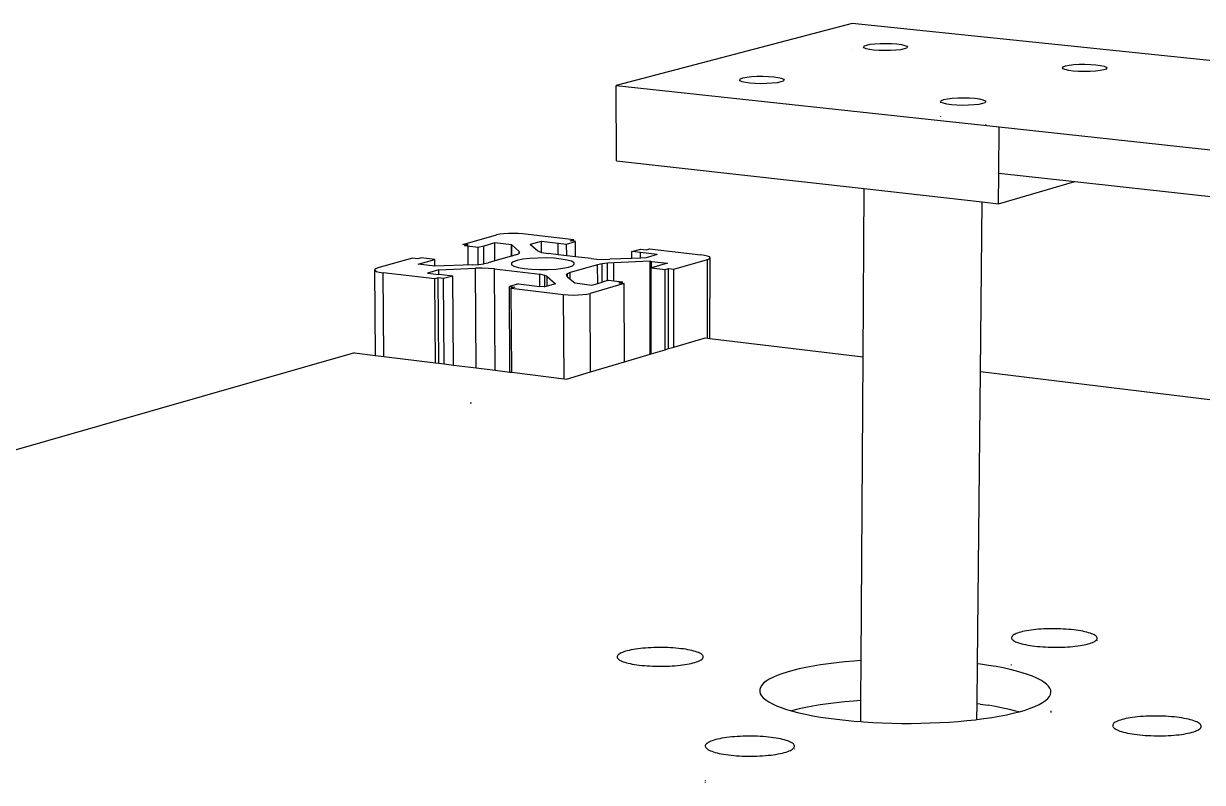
# Model space of a CAD drawing. Header units: millimetres. Extents: x -7 to 1163, y -7 to 637.
# Drawn here: x 804.3 to 919.7, y 519.5 to 593.7 of the extents above; entities that cross this region are included whole.
import ezdxf

# ---------------------------------------------------------------- set-up
doc = ezdxf.new("R2010")
doc.units = ezdxf.units.MM

msp = doc.modelspace()

# ---------------------------------------------------------------- linework, layer by layer
for p, q in [((885.41613, 593.71855), (862.34334, 587.67361)), ((1162.8258, 564.99481), (885.41613, 593.71855)), ((885.40179, 591.21055), (885.40192, 591.2337)), ((886.53613, 591.44405), (886.62578, 591.53549)), ((886.59292, 591.35144), (886.53613, 591.44405)), ((886.79248, 591.26396), (886.59292, 591.35144)), ((886.62578, 591.53549), (886.85557, 591.61954)), ((887.12136, 591.18762), (886.79248, 591.26396)), ((886.85557, 591.61954), (887.20969, 591.6905)), ((887.55723, 591.12764), (887.12136, 591.18762)), ((887.20969, 591.6905), (887.66399, 591.74356)), ((888.07035, 591.08814), (887.55723, 591.12764)), ((887.66399, 591.74356), (888.18756, 591.77514)), ((888.6256, 591.07184), (888.07035, 591.08814)), ((888.18756, 591.77514), (888.74488, 591.7831)), ((889.18495, 591.07987), (888.6256, 591.07184)), ((888.74488, 591.7831), (889.29818, 591.76693)), ((889.71009, 591.11167), (889.18495, 591.07987)), ((889.29818, 591.76693), (889.80994, 591.72769)), ((890.16506, 591.16505), (889.71009, 591.11167)), ((889.80994, 591.72769), (890.24542, 591.66804)), ((890.51879, 591.23634), (890.16506, 591.16505)), ((890.24542, 591.66804), (890.57498, 591.59202)), ((890.74723, 591.32065), (890.51879, 591.23634)), ((890.57498, 591.59202), (890.77611, 591.50477)), ((890.83492, 591.41221), (890.74723, 591.32065)), ((890.77611, 591.50477), (890.83492, 591.41221)), ((906.32325, 589.58354), (906.67435, 589.65594)), ((906.67435, 589.65594), (907.1284, 589.71005)), ((907.1284, 589.71005), (907.65453, 589.7422)), ((907.65453, 589.7422), (908.21704, 589.75023)), ((908.21704, 589.75023), (908.77779, 589.7336)), ((908.77779, 589.7336), (909.29877, 589.69343)), ((909.29877, 589.69343), (909.74463, 589.63243)), ((909.74463, 589.63243), (910.08502, 589.55472)), ((874.74283, 588.40448), (875.10796, 588.47777)), ((875.10796, 588.47777), (875.57367, 588.53253)), ((875.57367, 588.53253), (876.10828, 588.56508)), ((876.10828, 588.56508), (876.67553, 588.57321)), ((876.67553, 588.57321), (877.23696, 588.55637)), ((877.23696, 588.55637), (877.75453, 588.51571)), ((877.75453, 588.51571), (878.19309, 588.45396)), ((906.01722, 589.40436), (906.09906, 589.49774)), ((906.08349, 589.30975), (906.01722, 589.40436)), ((906.29356, 589.22037), (906.08349, 589.30975)), ((906.09906, 589.49774), (906.32325, 589.58354)), ((906.63328, 589.14233), (906.29356, 589.22037)), ((907.07956, 589.08098), (906.63328, 589.14233)), ((907.60196, 589.04053), (907.07956, 589.08098)), ((908.16472, 589.02378), (907.60196, 589.04053)), ((908.72929, 589.03187), (908.16472, 589.02378)), ((909.25699, 589.06425), (908.72929, 589.03187)), ((909.71171, 589.11868), (909.25699, 589.06425)), ((910.06239, 589.19144), (909.71171, 589.11868)), ((910.28516, 589.27751), (910.06239, 589.19144)), ((910.08502, 589.55472), (910.29667, 589.46556)), ((910.36501, 589.37101), (910.28516, 589.27751)), ((910.29667, 589.46556), (910.36501, 589.37101)), ((862.36054, 580.30303), (862.34334, 587.67361)), ((862.34334, 587.67361), (899.83535, 583.61643)), ((874.4055, 588.2231), (874.50318, 588.31763)), ((874.45663, 588.12734), (874.4055, 588.2231)), ((874.65331, 588.03686), (874.45663, 588.12734)), ((874.50318, 588.31763), (874.74283, 588.40448)), ((874.98229, 587.95786), (874.65331, 588.03686)), ((875.42122, 587.89576), (874.98229, 587.95786)), ((875.94016, 587.85482), (875.42122, 587.89576)), ((876.50361, 587.83786), (875.94016, 587.85482)), ((877.07296, 587.84605), (876.50361, 587.83786)), ((877.60921, 587.87883), (877.07296, 587.84605)), ((878.07564, 587.93393), (877.60921, 587.87883)), ((878.4404, 588.00757), (878.07564, 587.93393)), ((878.19309, 588.45396), (878.52279, 588.3753)), ((878.67867, 588.0947), (878.4404, 588.00757)), ((878.52279, 588.3753), (878.7211, 588.28506)), ((878.77434, 588.18935), (878.67867, 588.0947)), ((878.7211, 588.28506), (878.77434, 588.18935)), ((894.08618, 586.11302), (894.17462, 586.20962)), ((894.17462, 586.20962), (894.40739, 586.29841)), ((894.40739, 586.29841), (894.76848, 586.37337)), ((894.76848, 586.37337), (895.23324, 586.42942)), ((895.23324, 586.42942), (895.77007, 586.46277)), ((895.77007, 586.46277), (896.34255, 586.47119)), ((896.34255, 586.47119), (896.91187, 586.4541)), ((896.91187, 586.4541), (897.43945, 586.41265)), ((897.43945, 586.41265), (897.88948, 586.34965)), ((897.88948, 586.34965), (898.23133, 586.26934)), ((898.23133, 586.26934), (898.44164, 586.17717)), ((898.44164, 586.17717), (898.5059, 586.07939)), ((894.1483, 586.01518), (894.08618, 586.11302)), ((894.35696, 585.92277), (894.1483, 586.01518)), ((894.69811, 585.84211), (894.35696, 585.92277)), ((895.14856, 585.77874), (894.69811, 585.84211)), ((895.67758, 585.73701), (895.14856, 585.77874)), ((896.24898, 585.71979), (895.67758, 585.73701)), ((896.8236, 585.72827), (896.24898, 585.71979)), ((897.36207, 585.76187), (896.8236, 585.72827)), ((897.82753, 585.81826), (897.36207, 585.76187)), ((898.1882, 585.89359), (897.82753, 585.81826)), ((898.41953, 585.98266), (898.1882, 585.89359)), ((898.5059, 586.07939), (898.41953, 585.98266)), ((894.07344, 584.65894), (894.07313, 584.623)), ((898.48318, 583.87574), (898.48295, 583.85267)), ((899.7867, 579.10414), (899.83535, 583.61643)), ((899.83535, 583.61643), (1146.37441, 556.93734)), ((862.36054, 580.30303), (886.6012, 577.5809)), ((899.75435, 576.10385), (899.7867, 579.10414)), ((899.75435, 576.10385), (907.21116, 578.2825)), ((899.7867, 579.10414), (907.21116, 578.2825)), ((907.21116, 578.2825), (1094.67636, 557.53649)), ((886.49948, 561.07994), (886.6012, 577.5809)), ((886.6012, 577.5809), (898.16584, 576.28224)), ((897.99615, 559.68514), (898.16584, 576.28224)), ((898.16584, 576.28224), (899.75435, 576.10385)), ((847.32087, 572.1255), (850.63453, 573.04424)), ((850.94787, 573.1106), (850.63453, 573.04424)), ((851.34376, 573.16023), (850.94787, 573.1106)), ((851.79525, 573.18977), (851.34376, 573.16023)), ((852.27171, 573.19722), (851.79525, 573.18977)), ((852.7408, 573.18209), (852.27171, 573.19722)), ((853.17071, 573.14539), (852.7408, 573.18209)), ((858.17891, 572.56015), (853.17071, 573.14539)), ((853.95162, 572.14926), (855.02724, 572.45007)), ((855.03266, 571.3465), (855.02724, 572.45007)), ((855.02724, 572.45007), (856.66661, 572.25807)), ((857.48741, 572.16193), (858.35743, 572.40638)), ((857.84469, 572.46634), (858.17891, 572.56015)), ((858.17941, 572.4272), (857.84469, 572.46634)), ((858.17941, 572.4272), (858.17891, 572.56015)), ((858.35743, 572.40638), (858.17941, 572.4272)), ((858.36305, 570.90561), (858.35743, 572.40638)), ((847.83145, 572.06535), (847.32087, 572.1255)), ((847.49182, 571.97109), (847.83145, 572.06535)), ((848.82102, 571.8144), (847.49182, 571.97109)), ((847.84601, 570.1087), (847.83245, 571.93094)), ((849.36373, 571.96539), (848.82102, 571.8144)), ((848.83271, 570.16636), (848.82102, 571.8144)), ((850.44683, 572.26673), (849.36373, 571.96539)), ((849.37566, 570.23742), (849.36373, 571.96539)), ((850.45825, 570.51642), (850.44683, 572.26673)), ((852.08345, 572.07439), (850.44683, 572.26673)), ((852.12373, 572.06966), (852.08345, 572.07439)), ((852.08999, 570.97418), (852.08345, 572.07439)), ((852.85002, 571.42669), (852.12373, 572.06966)), ((852.13016, 570.98545), (852.12373, 572.06966)), ((852.49534, 571.08789), (852.77538, 571.19432)), ((852.77538, 571.19432), (852.85093, 571.26654)), ((852.89627, 571.30989), (852.85002, 571.42669)), ((852.85093, 571.26654), (852.85002, 571.42669)), ((852.85093, 571.26654), (852.89627, 571.30989)), ((853.92514, 572.14185), (853.95162, 572.14926)), ((853.92514, 572.14185), (853.95179, 572.1187)), ((853.95179, 572.1187), (853.95162, 572.14926)), ((853.95179, 572.1187), (854.66625, 571.49795)), ((854.66625, 571.49795), (854.87698, 571.38799)), ((854.87698, 571.38799), (855.03266, 571.3465)), ((855.03266, 571.3465), (855.23716, 571.29201)), ((855.23716, 571.29201), (855.72236, 571.21659)), ((856.67161, 571.1048), (855.72236, 571.21659)), ((856.66661, 572.25807), (857.48741, 572.16193)), ((856.67161, 571.1048), (856.66661, 572.25807)), ((857.49209, 571.00818), (857.48741, 572.16193)), ((863.87414, 571.41391), (864.73981, 571.66009)), ((863.87534, 570.75459), (863.87414, 571.41391)), ((864.70154, 571.317), (863.87414, 571.41391)), ((866.35861, 571.12293), (864.70154, 571.317)), ((864.70234, 570.78801), (864.70154, 571.317)), ((864.73981, 571.66009), (865.25649, 571.59968)), ((865.25649, 571.59968), (865.58877, 571.69427)), ((865.58877, 571.69427), (870.60686, 571.10759)), ((842.39888, 570.76082), (839.01261, 569.82194)), ((842.91135, 570.69989), (842.39888, 570.76082)), ((843.25508, 570.79529), (842.91135, 570.69989)), ((842.93744, 570.17749), (844.58852, 570.63685)), ((844.59415, 569.98173), (842.93744, 570.17749)), ((844.58852, 570.63685), (843.25508, 570.79529)), ((844.59415, 569.98173), (844.58852, 570.63685)), ((848.27387, 570.12541), (844.59415, 569.98173)), ((848.27387, 570.12541), (848.83271, 570.16636)), ((848.83271, 570.16636), (848.87809, 570.16969)), ((848.87809, 570.16969), (849.37566, 570.23742)), ((849.37566, 570.23742), (849.40185, 570.24098)), ((849.40185, 570.24098), (849.80937, 570.33439)), ((850.45825, 570.51642), (849.80937, 570.33439)), ((852.08999, 570.97418), (850.45825, 570.51642)), ((852.26556, 570.42333), (852.07798, 570.27861)), ((852.07798, 570.27861), (852.09986, 570.13025)), ((852.13016, 570.98545), (852.08999, 570.97418)), ((852.09986, 570.13025), (852.33015, 569.98835)), ((852.49534, 571.08789), (852.13016, 570.98545)), ((852.64946, 570.55456), (852.26556, 570.42333)), ((853.20325, 570.66344), (852.64946, 570.55456)), ((853.88918, 570.74262), (853.20325, 570.66344)), ((854.66069, 570.78677), (853.88918, 570.74262)), ((855.46556, 570.79293), (854.66069, 570.78677)), ((856.24935, 570.76069), (855.46556, 570.79293)), ((856.95904, 570.69221), (856.24935, 570.76069)), ((857.49209, 571.00818), (856.67161, 571.1048)), ((857.54649, 570.59209), (856.95904, 570.69221)), ((858.36305, 570.90561), (857.49209, 571.00818)), ((857.97172, 570.46708), (857.54649, 570.59209)), ((857.66648, 569.9004), (858.04797, 570.03228)), ((860.51863, 570.12558), (857.83454, 569.36107)), ((858.20555, 570.32563), (857.97172, 570.46708)), ((858.04797, 570.03228), (858.23171, 570.17733)), ((858.23171, 570.17733), (858.20555, 570.32563)), ((859.87053, 570.72809), (858.36305, 570.90561)), ((859.87053, 570.72809), (860.45087, 570.67811)), ((860.45087, 570.67811), (861.08325, 570.65749)), ((860.96362, 570.22652), (860.51863, 570.12558)), ((860.52405, 568.31335), (860.51863, 570.12558)), ((861.49514, 570.29447), (860.96362, 570.22652)), ((860.96867, 568.44107), (860.96362, 570.22652)), ((861.08325, 570.65749), (861.72432, 570.66765)), ((862.10301, 570.33491), (861.49514, 570.29447)), ((861.49964, 568.59359), (861.49514, 570.29447)), ((863.87534, 570.75459), (861.72432, 570.66765)), ((865.6595, 570.47889), (862.10301, 570.33491)), ((862.10734, 568.55526), (862.10301, 570.33491)), ((864.70234, 570.78801), (863.87534, 570.75459)), ((865.26624, 570.8108), (864.70234, 570.78801)), ((866.35861, 571.12293), (865.26624, 570.8108)), ((865.67024, 561.39243), (865.6595, 570.47889)), ((865.6595, 570.47889), (865.70039, 570.47409)), ((865.71097, 561.40459), (865.70039, 570.47409)), ((865.70039, 570.47409), (865.80503, 570.46179)), ((865.80574, 569.83055), (865.80503, 570.46179)), ((865.80503, 570.46179), (867.36498, 570.27846)), ((867.36498, 570.27846), (865.80574, 569.83055)), ((867.97353, 569.69246), (871.27074, 570.64345)), ((870.98802, 571.05331), (870.60686, 571.10759)), ((871.27986, 570.9828), (870.98802, 571.05331)), ((871.26463, 562.92826), (871.27074, 570.64345)), ((871.27074, 570.64345), (871.45787, 570.72516)), ((871.46244, 570.90082), (871.27986, 570.9828)), ((871.45787, 570.72516), (871.5232, 570.81295)), ((871.5232, 570.81295), (871.46244, 570.90082)), ((871.51624, 562.89773), (871.5232, 570.81295)), ((838.79555, 569.74092), (838.69819, 569.65277)), ((838.78755, 561.27136), (838.69819, 569.65277)), ((838.69819, 569.65277), (838.72732, 569.5635)), ((838.72732, 569.5635), (838.88111, 569.47921)), ((839.01261, 569.82194), (838.79555, 569.74092)), ((838.88111, 569.47921), (839.14918, 569.40564)), ((839.14918, 569.40564), (839.51335, 569.34785)), ((839.59819, 561.17047), (839.51335, 569.34785)), ((844.57364, 568.74122), (839.51335, 569.34785)), ((844.95917, 569.63437), (843.85457, 569.32545)), ((843.85457, 569.32545), (844.9629, 569.19289)), ((844.95917, 569.63437), (844.98628, 569.64195)), ((844.9629, 569.19289), (844.95917, 569.63437)), ((844.9629, 569.19289), (844.99011, 569.18964)), ((844.98628, 569.64195), (848.55664, 569.7865)), ((844.99011, 569.18964), (844.98628, 569.64195)), ((846.33579, 569.02869), (844.99011, 569.18964)), ((846.33579, 569.02869), (845.43763, 568.77634)), ((846.40524, 560.32324), (846.33579, 569.02869)), ((849.20094, 569.79674), (848.55664, 569.7865)), ((848.62672, 560.04675), (848.55664, 569.7865)), ((849.83485, 569.77594), (849.20094, 569.79674)), ((850.41542, 569.72552), (849.83485, 569.77594)), ((850.41542, 569.72552), (854.858, 569.19711)), ((850.48024, 559.81605), (850.41542, 569.72552)), ((852.33015, 569.98835), (852.75351, 569.86263)), ((852.75351, 569.86263), (853.34128, 569.76173)), ((853.34128, 569.76173), (854.05336, 569.6926)), ((854.05336, 569.6926), (854.841, 569.66002)), ((854.841, 569.66002), (855.65013, 569.66625)), ((854.86391, 568.0087), (854.858, 569.19711)), ((855.34183, 569.09662), (854.858, 569.19711)), ((855.34722, 567.97665), (855.34183, 569.09662)), ((855.58675, 568.99926), (855.34183, 569.09662)), ((855.59125, 568.04638), (855.58675, 568.99926)), ((855.58675, 568.99926), (856.37871, 568.27138)), ((855.65013, 569.66625), (856.42518, 569.71085)), ((856.42518, 569.71085), (857.11299, 569.79074)), ((857.11299, 569.79074), (857.66648, 569.9004)), ((857.55464, 569.25279), (857.43515, 569.13497)), ((857.43515, 569.13497), (857.50476, 569.00497)), ((857.50476, 569.00497), (857.55582, 568.96171)), ((857.83454, 569.36107), (857.55464, 569.25279)), ((857.55582, 568.96171), (857.55464, 569.25279)), ((857.55582, 568.96171), (857.83705, 568.72343)), ((857.83705, 568.72343), (857.83454, 569.36107)), ((865.80574, 569.83055), (865.76045, 569.81754)), ((865.77007, 561.42224), (865.76045, 569.81754)), ((865.80574, 569.83055), (867.11692, 569.65764)), ((867.11692, 569.65764), (867.45141, 569.75397)), ((867.12216, 561.82594), (867.11692, 569.65764)), ((867.45573, 561.92553), (867.45141, 569.75397)), ((867.45141, 569.75397), (867.97353, 569.69246)), ((867.97633, 562.08097), (867.97353, 569.69246)), ((844.91979, 568.83838), (844.57364, 568.74122)), ((844.64414, 560.54243), (844.57364, 568.74122)), ((845.43763, 568.77634), (844.91979, 568.83838)), ((844.99047, 560.49932), (844.91979, 568.83838)), ((845.50681, 560.43506), (845.43763, 568.77634)), ((852.77761, 568.25823), (851.88383, 568.00406)), ((851.93429, 559.63507), (851.88383, 568.00406)), ((851.88383, 568.00406), (852.40572, 567.94153)), ((852.40572, 567.94153), (852.06153, 567.84356)), ((852.11063, 559.61313), (852.06153, 567.84356)), ((852.06153, 567.84356), (857.19343, 567.22834)), ((852.77761, 568.25823), (854.86391, 568.0087)), ((855.28369, 567.9585), (854.86391, 568.0087)), ((855.34722, 567.97665), (855.28369, 567.9585)), ((855.59125, 568.04638), (855.34722, 567.97665)), ((856.37871, 568.27138), (855.59125, 568.04638)), ((857.83705, 568.72343), (858.279, 568.34897)), ((858.279, 568.34897), (859.95335, 568.14941)), ((863.12958, 568.29602), (859.79657, 567.33516)), ((859.95335, 568.14941), (860.52405, 568.31335)), ((860.52405, 568.31335), (860.96867, 568.44107)), ((861.49964, 568.59359), (860.96867, 568.44107)), ((861.49964, 568.59359), (861.58306, 568.61756)), ((861.58306, 568.61756), (862.10734, 568.55526)), ((862.10734, 568.55526), (862.94402, 568.45585)), ((862.94402, 568.45585), (862.60544, 568.35834)), ((862.60544, 568.35834), (862.94431, 568.31805)), ((862.94431, 568.31805), (862.94402, 568.45585)), ((862.94431, 568.31805), (863.12958, 568.29602)), ((863.14544, 560.6386), (863.12958, 568.29602)), ((857.22777, 558.97623), (857.19343, 567.22834)), ((857.19343, 567.22834), (857.63633, 567.18952)), ((857.63633, 567.18952), (858.11926, 567.17351)), ((858.11926, 567.17351), (858.60914, 567.1814)), ((858.60914, 567.1814), (859.07244, 567.21264)), ((859.07244, 567.21264), (859.47747, 567.2651)), ((859.47747, 567.2651), (859.79657, 567.33516)), ((859.82152, 559.64617), (859.79657, 567.33516)), ((867.45573, 561.92553), (867.97633, 562.08097)), ((867.97633, 562.08097), (870.94431, 562.96712)), ((871.26463, 562.92826), (870.94431, 562.96712)), ((871.51624, 562.89773), (871.26463, 562.92826)), ((886.49948, 561.07994), (871.51624, 562.89773)), ((836.70513, 561.53055), (715.21468, 526.64085)), ((836.70513, 561.53055), (838.78755, 561.27136)), ((838.78755, 561.27136), (839.59819, 561.17047)), ((839.59819, 561.17047), (844.64414, 560.54243)), ((863.14544, 560.6386), (865.67024, 561.39243)), ((865.67024, 561.39243), (865.71097, 561.40459)), ((865.71097, 561.40459), (865.77007, 561.42224)), ((865.77007, 561.42224), (867.12216, 561.82594)), ((867.12216, 561.82594), (867.45573, 561.92553)), ((886.31663, 531.41802), (886.49948, 561.07994)), ((844.64414, 560.54243), (844.99047, 560.49932)), ((844.99047, 560.49932), (845.50681, 560.43506)), ((845.50681, 560.43506), (846.40524, 560.32324)), ((846.40524, 560.32324), (848.62672, 560.04675)), ((848.62672, 560.04675), (850.48024, 559.81605)), ((850.48024, 559.81605), (851.93429, 559.63507)), ((851.93429, 559.63507), (852.11063, 559.61313)), ((857.47476, 558.94549), (859.82152, 559.64617)), ((859.82152, 559.64617), (863.14544, 560.6386)), ((897.70395, 531.10505), (897.99615, 559.68514)), ((897.99615, 559.68514), (1045.27175, 541.81738)), ((852.11063, 559.61313), (857.22777, 558.97623)), ((857.22777, 558.97623), (857.47476, 558.94549)), ((848.05157, 556.62597), (848.1571, 556.61263)), ((902.11676, 534.25297), (901.93981, 534.20923)), ((902.30692, 534.29403), (902.11676, 534.25297)), ((902.50946, 534.33223), (902.30692, 534.29403)), ((902.72353, 534.36743), (902.50946, 534.33223)), ((902.9482, 534.39947), (902.72353, 534.36743)), ((903.18253, 534.42821), (902.9482, 534.39947)), ((903.42552, 534.45353), (903.18253, 534.42821)), ((903.67612, 534.47534), (903.42552, 534.45353)), ((903.93329, 534.49353), (903.67612, 534.47534)), ((904.19592, 534.50803), (903.93329, 534.49353)), ((904.4629, 534.51878), (904.19592, 534.50803)), ((904.73311, 534.52574), (904.4629, 534.51878)), ((905.00539, 534.52888), (904.73311, 534.52574)), ((905.2786, 534.52817), (905.00539, 534.52888)), ((905.55157, 534.52363), (905.2786, 534.52817)), ((905.82315, 534.51528), (905.55157, 534.52363)), ((906.09219, 534.50314), (905.82315, 534.51528)), ((906.35755, 534.48728), (906.09219, 534.50314)), ((906.6181, 534.46775), (906.35755, 534.48728)), ((906.87274, 534.44464), (906.6181, 534.46775)), ((907.12038, 534.41805), (906.87274, 534.44464)), ((907.35998, 534.38808), (907.12038, 534.41805)), ((907.59052, 534.35487), (907.35998, 534.38808)), ((907.811, 534.31855), (907.59052, 534.35487)), ((908.0205, 534.27928), (907.811, 534.31855)), ((908.21811, 534.23722), (908.0205, 534.27928)), ((901.04619, 533.72873), (901.03255, 533.66987)), ((901.03255, 533.66987), (901.03684, 533.6108)), ((901.03684, 533.6108), (901.05906, 533.55178)), ((901.0777, 533.78715), (901.04619, 533.72873)), ((901.05906, 533.55178), (901.09913, 533.49307)), ((901.12693, 533.84487), (901.0777, 533.78715)), ((901.09913, 533.49307), (901.15689, 533.43491)), ((901.19366, 533.90163), (901.12693, 533.84487)), ((901.15689, 533.43491), (901.2321, 533.37756)), ((901.27758, 533.95721), (901.19366, 533.90163)), ((901.2321, 533.37756), (901.32446, 533.32127)), ((901.37833, 534.01136), (901.27758, 533.95721)), ((901.32446, 533.32127), (901.43357, 533.26627)), ((901.49548, 534.06386), (901.37833, 534.01136)), ((901.43357, 533.26627), (901.55898, 533.21281)), ((901.6285, 534.11448), (901.49548, 534.06386)), ((901.55898, 533.21281), (901.70016, 533.16111)), ((901.77682, 534.16301), (901.6285, 534.11448)), ((901.70016, 533.16111), (901.85651, 533.1114)), ((901.93981, 534.20923), (901.77682, 534.16301)), ((901.85651, 533.1114), (902.02737, 533.06389)), ((908.40299, 534.19255), (908.21811, 534.23722)), ((908.57435, 534.14545), (908.40299, 534.19255)), ((908.52031, 533.04706), (908.68277, 533.0937)), ((908.73145, 534.09614), (908.57435, 534.14545)), ((908.68277, 533.0937), (908.83033, 533.14262)), ((908.87361, 534.0448), (908.73145, 534.09614)), ((908.83033, 533.14262), (908.96234, 533.19362)), ((909.00022, 533.99167), (908.87361, 534.0448)), ((908.96234, 533.19362), (909.07827, 533.24646)), ((909.11072, 533.93697), (909.00022, 533.99167)), ((909.07827, 533.24646), (909.17761, 533.30092)), ((909.20464, 533.88093), (909.11072, 533.93697)), ((909.17761, 533.30092), (909.25995, 533.35677)), ((909.28157, 533.82378), (909.20464, 533.88093)), ((909.25995, 533.35677), (909.32494, 533.41376)), ((909.34115, 533.76578), (909.28157, 533.82378)), ((909.32494, 533.41376), (909.37233, 533.47165)), ((909.38314, 533.70717), (909.34115, 533.76578)), ((909.37233, 533.47165), (909.40193, 533.53018)), ((909.40733, 533.6482), (909.38314, 533.70717)), ((909.40193, 533.53018), (909.4136, 533.58912)), ((909.4136, 533.58912), (909.40733, 533.6482)), ((909.41065, 533.38403), (909.41016, 533.34983)), ((862.48794, 531.94275), (862.44708, 531.88347)), ((862.54653, 532.00133), (862.48794, 531.94275)), ((862.6226, 532.05894), (862.54653, 532.00133)), ((862.71582, 532.11534), (862.6226, 532.05894)), ((862.82576, 532.17029), (862.71582, 532.11534)), ((862.95195, 532.22357), (862.82576, 532.17029)), ((863.09385, 532.27494), (862.95195, 532.22357)), ((863.25084, 532.32419), (863.09385, 532.27494)), ((863.42225, 532.3711), (863.25084, 532.32419)), ((863.60732, 532.41548), (863.42225, 532.3711)), ((863.80529, 532.45715), (863.60732, 532.41548)), ((864.01528, 532.49592), (863.80529, 532.45715)), ((864.23642, 532.53164), (864.01528, 532.49592)), ((864.46775, 532.56415), (864.23642, 532.53164)), ((864.70829, 532.59332), (864.46775, 532.56415)), ((864.95701, 532.61902), (864.70829, 532.59332)), ((865.21286, 532.64115), (864.95701, 532.61902)), ((865.47476, 532.65961), (865.21286, 532.64115)), ((865.74159, 532.67433), (865.47476, 532.65961)), ((866.01222, 532.68524), (865.74159, 532.67433)), ((866.28551, 532.6923), (866.01222, 532.68524)), ((866.56029, 532.69548), (866.28551, 532.6923)), ((866.8354, 532.69476), (866.56029, 532.69548)), ((867.10968, 532.69016), (866.8354, 532.69476)), ((867.38196, 532.68168), (867.10968, 532.69016)), ((867.65109, 532.66936), (867.38196, 532.68168)), ((867.91594, 532.65327), (867.65109, 532.66936)), ((868.17537, 532.63345), (867.91594, 532.65327)), ((868.42829, 532.61), (868.17537, 532.63345)), ((868.67362, 532.58301), (868.42829, 532.61)), ((868.91032, 532.5526), (868.67362, 532.58301)), ((869.13738, 532.5189), (868.91032, 532.5526)), ((869.35384, 532.48204), (869.13738, 532.5189)), ((869.55876, 532.44219), (869.35384, 532.48204)), ((869.75128, 532.3995), (869.55876, 532.44219)), ((869.93057, 532.35417), (869.75128, 532.3995)), ((870.09586, 532.30637), (869.93057, 532.35417)), ((870.24644, 532.25632), (870.09586, 532.30637)), ((870.38166, 532.20423), (870.24644, 532.25632)), ((870.50093, 532.15031), (870.38166, 532.20423)), ((870.60373, 532.0948), (870.50093, 532.15031)), ((870.68962, 532.03792), (870.60373, 532.0948)), ((870.75821, 531.97993), (870.68962, 532.03792)), ((870.80921, 531.92107), (870.75821, 531.97993)), ((902.02737, 533.06389), (902.21201, 533.0188)), ((902.21201, 533.0188), (902.40964, 532.97631)), ((902.40964, 532.97631), (902.61941, 532.93661)), ((902.61941, 532.93661), (902.84042, 532.89988)), ((902.84042, 532.89988), (903.07173, 532.86627)), ((903.07173, 532.86627), (903.31233, 532.83593)), ((903.31233, 532.83593), (903.56119, 532.80899)), ((903.56119, 532.80899), (903.81725, 532.78557)), ((903.81725, 532.78557), (904.07938, 532.76578)), ((904.07938, 532.76578), (904.34647, 532.74969)), ((904.34647, 532.74969), (904.61735, 532.73738)), ((904.61735, 532.73738), (904.89085, 532.72891)), ((904.89085, 532.72891), (905.16579, 532.7243)), ((905.16579, 532.7243), (905.44098, 532.72359)), ((905.44098, 532.72359), (905.71523, 532.72677)), ((905.71523, 532.72677), (905.98735, 532.73383)), ((905.98735, 532.73383), (906.25616, 532.74473)), ((906.25616, 532.74473), (906.5205, 532.75944)), ((906.5205, 532.75944), (906.77923, 532.77788)), ((906.77923, 532.77788), (907.03123, 532.79998)), ((907.03123, 532.79998), (907.27541, 532.82564)), ((907.27541, 532.82564), (907.51072, 532.85475)), ((907.51072, 532.85475), (907.73614, 532.88718)), ((907.73614, 532.88718), (907.95071, 532.92278)), ((907.95071, 532.92278), (908.15349, 532.96141)), ((908.15349, 532.96141), (908.34363, 533.0029)), ((908.34363, 533.0029), (908.52031, 533.04706)), ((862.42415, 531.82372), (862.41926, 531.76378)), ((862.41926, 531.76378), (862.43244, 531.70388)), ((862.44708, 531.88347), (862.42415, 531.82372)), ((862.43244, 531.70388), (862.46365, 531.6443)), ((862.46365, 531.6443), (862.51277, 531.58528)), ((862.51277, 531.58528), (862.5796, 531.52707)), ((862.5796, 531.52707), (862.66386, 531.46994)), ((862.66386, 531.46994), (862.7652, 531.41413)), ((862.7652, 531.41413), (862.8832, 531.35987)), ((862.8832, 531.35987), (863.01737, 531.3074)), ((863.01737, 531.3074), (863.16713, 531.25695)), ((863.16713, 531.25695), (863.33184, 531.20874)), ((863.33184, 531.20874), (863.51082, 531.16297)), ((863.51082, 531.16297), (863.70329, 531.11985)), ((863.70329, 531.11985), (863.90842, 531.07956)), ((863.90842, 531.07956), (864.12535, 531.04228)), ((864.12535, 531.04228), (864.35313, 531.00817)), ((864.35313, 531.00817), (864.59079, 530.97737)), ((864.59079, 530.97737), (864.83731, 530.95003)), ((864.83731, 530.95003), (865.09161, 530.92627)), ((865.09161, 530.92627), (865.35261, 530.90618)), ((865.35261, 530.90618), (865.61917, 530.88985)), ((865.61917, 530.88985), (865.89014, 530.87736)), ((865.89014, 530.87736), (866.16436, 530.86876)), ((866.16436, 530.86876), (866.44062, 530.86408)), ((866.44062, 530.86408), (866.71775, 530.86336)), ((866.71775, 530.86336), (866.99453, 530.86658)), ((866.99453, 530.86658), (867.26977, 530.87375)), ((867.26977, 530.87375), (867.54228, 530.88482)), ((867.54228, 530.88482), (867.81088, 530.89974)), ((867.81088, 530.89974), (868.0744, 530.91846)), ((868.0744, 530.91846), (868.33172, 530.94089)), ((868.33172, 530.94089), (868.58171, 530.96693)), ((868.58171, 530.96693), (868.8233, 530.99647)), ((868.8233, 530.99647), (869.05545, 531.02938)), ((869.05545, 531.02938), (869.27716, 531.06552)), ((869.27716, 531.06552), (869.48747, 531.10473)), ((869.48747, 531.10473), (869.68548, 531.14683)), ((869.68548, 531.14683), (869.87035, 531.19165)), ((869.87035, 531.19165), (870.04128, 531.23899)), ((870.04128, 531.23899), (870.19755, 531.28864)), ((870.19755, 531.28864), (870.33849, 531.34039)), ((870.33849, 531.34039), (870.4635, 531.39402)), ((870.4635, 531.39402), (870.57206, 531.44929)), ((870.57206, 531.44929), (870.6637, 531.50597)), ((870.6637, 531.50597), (870.73806, 531.56381)), ((870.73806, 531.56381), (870.79482, 531.62256)), ((870.79482, 531.62256), (870.83374, 531.68197)), ((870.84238, 531.86158), (870.80921, 531.92107)), ((870.83374, 531.68197), (870.85468, 531.74178)), ((870.85756, 531.80174), (870.84238, 531.86158)), ((870.85468, 531.74178), (870.85756, 531.80174)), ((881.60172, 530.87583), (880.90608, 530.74486)), ((882.33494, 530.99639), (881.60172, 530.87583)), ((883.10265, 531.10606), (882.33494, 530.99639)), ((883.90162, 531.20439), (883.10265, 531.10606)), ((884.72851, 531.29099), (883.90162, 531.20439)), ((885.57985, 531.36552), (884.72851, 531.29099)), ((886.31663, 531.41802), (885.57985, 531.36552)), ((886.29256, 527.5129), (886.31663, 531.41802)), ((897.66398, 527.19552), (897.70395, 531.10505)), ((898.00194, 531.06711), (897.70395, 531.10505)), ((898.77667, 530.95339), (898.00194, 531.06711)), ((899.51758, 530.82895), (898.77667, 530.95339)), ((900.22154, 530.69429), (899.51758, 530.82895)), ((901.00251, 531.03459), (901.00192, 530.983)), ((877.67567, 529.77294), (877.31645, 529.58614)), ((878.08952, 529.95384), (877.67567, 529.77294)), ((878.55614, 530.1281), (878.08952, 529.95384)), ((879.07347, 530.295), (878.55614, 530.1281)), ((879.63924, 530.45385), (879.07347, 530.295)), ((880.25099, 530.60401), (879.63924, 530.45385)), ((880.90608, 530.74486), (880.25099, 530.60401)), ((900.88555, 530.54996), (900.22154, 530.69429)), ((901.50676, 530.39654), (900.88555, 530.54996)), ((902.08251, 530.23466), (901.50676, 530.39654)), ((902.6103, 530.06497), (902.08251, 530.23466)), ((903.0878, 529.88819), (902.6103, 530.06497)), ((903.5129, 529.70503), (903.0878, 529.88819)), ((903.8837, 529.51626), (903.5129, 529.70503)), ((876.38902, 528.59166), (876.38376, 528.38654)), ((876.45519, 528.79585), (876.38902, 528.59166)), ((876.58181, 528.99824), (876.45519, 528.79585)), ((876.76823, 529.19798), (876.58181, 528.99824)), ((877.0135, 529.39422), (876.76823, 529.19798)), ((877.31645, 529.58614), (877.0135, 529.39422)), ((904.19851, 529.32266), (903.8837, 529.51626)), ((904.45585, 529.12504), (904.19851, 529.32266)), ((904.65452, 528.92423), (904.45585, 529.12504)), ((904.79352, 528.72108), (904.65452, 528.92423)), ((904.87211, 528.51645), (904.79352, 528.72108)), ((904.88981, 528.31121), (904.87211, 528.51645)), ((876.38376, 528.38654), (876.43957, 528.18137)), ((876.43957, 528.18137), (876.55635, 527.97703)), ((876.55635, 527.97703), (876.73375, 527.7744)), ((876.73375, 527.7744), (876.97114, 527.57436)), ((876.97114, 527.57436), (877.26765, 527.37778)), ((877.26765, 527.37778), (877.62212, 527.18553)), ((884.70663, 527.38408), (883.8809, 527.29626)), ((885.55679, 527.45966), (884.70663, 527.38408)), ((886.29256, 527.5129), (885.55679, 527.45966)), ((886.27982, 525.44654), (886.29256, 527.5129)), ((904.06644, 527.30668), (904.35124, 527.50178)), ((904.35124, 527.50178), (904.57668, 527.70065)), ((904.57668, 527.70065), (904.74193, 527.90243)), ((904.74193, 527.90243), (904.84641, 528.10624)), ((904.84641, 528.10624), (904.88981, 528.31121)), ((877.62212, 527.18553), (878.03315, 526.99844)), ((878.03315, 526.99844), (878.49906, 526.81734)), ((878.49906, 526.81734), (879.01794, 526.64304)), ((879.01794, 526.64304), (879.50395, 526.5008)), ((879.6244, 526.53514), (879.50395, 526.5008)), ((879.50395, 526.5008), (879.58762, 526.47631)), ((879.58762, 526.47631), (880.20572, 526.3179)), ((880.23531, 526.68741), (879.6244, 526.53514)), ((880.20572, 526.3179), (880.8696, 526.16851)), ((880.88949, 526.83025), (880.23531, 526.68741)), ((880.8696, 526.16851), (881.57643, 526.02883)), ((881.58417, 526.96306), (880.88949, 526.83025)), ((882.31638, 527.08532), (881.58417, 526.96306)), ((883.08303, 527.19654), (882.31638, 527.08532)), ((883.8809, 527.29626), (883.08303, 527.19654)), ((897.64824, 525.65526), (897.66398, 527.19552)), ((897.96154, 527.15704), (897.66398, 527.19552)), ((897.96154, 527.15704), (898.73518, 527.04171)), ((899.47504, 526.91552), (898.73518, 527.04171)), ((900.17799, 526.77896), (899.47504, 526.91552)), ((900.84104, 526.6326), (900.17799, 526.77896)), ((900.53549, 526.11609), (901.19071, 526.26199)), ((901.46137, 526.47701), (900.84104, 526.6326)), ((901.19071, 526.26199), (901.73161, 526.39985)), ((901.73161, 526.39985), (901.46137, 526.47701)), ((901.73161, 526.39985), (901.79958, 526.41717)), ((901.79958, 526.41717), (902.35951, 526.58093)), ((902.35951, 526.58093), (902.86816, 526.75254)), ((902.86816, 526.75254), (903.32341, 526.93124)), ((903.32341, 526.93124), (903.72337, 527.11623)), ((903.72337, 527.11623), (904.06644, 527.30668)), ((904.86652, 526.49162), (904.86455, 526.33703)), ((881.57643, 526.02883), (882.32317, 525.89948)), ((882.32317, 525.89948), (883.10658, 525.78105)), ((883.10658, 525.78105), (883.92325, 525.67407)), ((883.92325, 525.67407), (884.76961, 525.57904)), ((884.76961, 525.57904), (885.64194, 525.49639)), ((885.64194, 525.49639), (886.27982, 525.44654)), ((886.27982, 525.44654), (886.53642, 525.42649)), ((886.53642, 525.42649), (887.44908, 525.36966)), ((887.44908, 525.36966), (888.3759, 525.32618)), ((888.3759, 525.32618), (889.31275, 525.29623)), ((889.31275, 525.29623), (890.25549, 525.27995)), ((890.25549, 525.27995), (891.19994, 525.27743)), ((891.19994, 525.27743), (892.14188, 525.28866)), ((892.14188, 525.28866), (893.07715, 525.31361)), ((893.07715, 525.31361), (894.00159, 525.35214)), ((894.00159, 525.35214), (894.91109, 525.4041)), ((894.91109, 525.4041), (895.80165, 525.46923)), ((895.80165, 525.46923), (896.66932, 525.54725)), ((896.66932, 525.54725), (897.51028, 525.63779)), ((897.51028, 525.63779), (897.64824, 525.65526)), ((897.64824, 525.65526), (898.32084, 525.74043)), ((898.32084, 525.74043), (899.09745, 525.85472)), ((899.09745, 525.85472), (899.83674, 525.98013)), ((899.83674, 525.98013), (900.53549, 526.11609)), ((910.94492, 525.13694), (910.93322, 525.07394)), ((910.93322, 525.07394), (910.94009, 525.01073)), ((910.9655, 524.94757), (910.94009, 525.01073)), ((910.97512, 525.19945), (910.94492, 525.13694)), ((911.02367, 525.26121), (910.97512, 525.19945)), ((911.09036, 525.32196), (911.02367, 525.26121)), ((911.17489, 525.38143), (911.09036, 525.32196)), ((911.27688, 525.43938), (911.17489, 525.38143)), ((911.3959, 525.49555), (911.27688, 525.43938)), ((911.53142, 525.54971), (911.3959, 525.49555)), ((911.68285, 525.60163), (911.53142, 525.54971)), ((911.84954, 525.6511), (911.68285, 525.60163)), ((912.03077, 525.69789), (911.84954, 525.6511)), ((912.22577, 525.74182), (912.03077, 525.69789)), ((912.4337, 525.7827), (912.22577, 525.74182)), ((912.65367, 525.82036), (912.4337, 525.7827)), ((912.88475, 525.85463), (912.65367, 525.82036)), ((913.12594, 525.88538), (912.88475, 525.85463)), ((913.37623, 525.91248), (913.12594, 525.88538)), ((913.63454, 525.93581), (913.37623, 525.91248)), ((913.89978, 525.95527), (913.63454, 525.93581)), ((914.17084, 525.97079), (913.89978, 525.95527)), ((914.44654, 525.98229), (914.17084, 525.97079)), ((914.72574, 525.98974), (914.44654, 525.98229)), ((915.00725, 525.99309), (914.72574, 525.98974)), ((915.28987, 525.99233), (915.00725, 525.99309)), ((915.5724, 525.98748), (915.28987, 525.99233)), ((915.85366, 525.97854), (915.5724, 525.98748)), ((916.13245, 525.96556), (915.85366, 525.97854)), ((916.40759, 525.94858), (916.13245, 525.96556)), ((916.67791, 525.92769), (916.40759, 525.94858)), ((916.94227, 525.90297), (916.67791, 525.92769)), ((917.19954, 525.87452), (916.94227, 525.90297)), ((917.44863, 525.84246), (917.19954, 525.87452)), ((917.68848, 525.80692), (917.44863, 525.84246)), ((917.91807, 525.76806), (917.68848, 525.80692)), ((918.13642, 525.72604), (917.91807, 525.76806)), ((918.3426, 525.68104), (918.13642, 525.72604)), ((918.53572, 525.63324), (918.3426, 525.68104)), ((918.71496, 525.58285), (918.53572, 525.63324)), ((918.87954, 525.53008), (918.71496, 525.58285)), ((919.02876, 525.47516), (918.87954, 525.53008)), ((919.16196, 525.4183), (919.02876, 525.47516)), ((919.27858, 525.35977), (919.16196, 525.4183)), ((919.3781, 525.2998), (919.27858, 525.35977)), ((919.46009, 525.23865), (919.3781, 525.2998)), ((919.52418, 525.17659), (919.46009, 525.23865)), ((919.57009, 525.11387), (919.52418, 525.17659)), ((919.5976, 525.05076), (919.57009, 525.11387)), ((919.60659, 524.98753), (919.5976, 525.05076)), ((872.90944, 523.8557), (872.68193, 523.81747)), ((873.14762, 523.8905), (872.90944, 523.8557)), ((873.39544, 523.92173), (873.14762, 523.8905)), ((873.65186, 523.94924), (873.39544, 523.92173)), ((873.91577, 523.97293), (873.65186, 523.94924)), ((874.18607, 523.99269), (873.91577, 523.97293)), ((874.46161, 524.00844), (874.18607, 523.99269)), ((874.74121, 524.02012), (874.46161, 524.00844)), ((875.0237, 524.02768), (874.74121, 524.02012)), ((875.30787, 524.03108), (875.0237, 524.02768)), ((875.59253, 524.03032), (875.30787, 524.03108)), ((875.87647, 524.02539), (875.59253, 524.03032)), ((876.15849, 524.01631), (875.87647, 524.02539)), ((876.43738, 524.00313), (876.15849, 524.01631)), ((876.71198, 523.9859), (876.43738, 524.00313)), ((876.98111, 523.96468), (876.71198, 523.9859)), ((877.24364, 523.93958), (876.98111, 523.96468)), ((877.49845, 523.91069), (877.24364, 523.93958)), ((877.74446, 523.87814), (877.49845, 523.91069)), ((877.98061, 523.84206), (877.74446, 523.87814)), ((910.9655, 524.94757), (911.00936, 524.88474)), ((911.00936, 524.88474), (911.0715, 524.8225)), ((911.0715, 524.8225), (911.15167, 524.76113)), ((911.15167, 524.76113), (911.24953, 524.70088)), ((911.24953, 524.70088), (911.36467, 524.64202)), ((911.36467, 524.64202), (911.49661, 524.5848)), ((911.49661, 524.5848), (911.64479, 524.52947)), ((911.64479, 524.52947), (911.8086, 524.47627)), ((911.8086, 524.47627), (911.98732, 524.42542)), ((911.98732, 524.42542), (912.18019, 524.37716)), ((912.18019, 524.37716), (912.38641, 524.33168)), ((912.38641, 524.33168), (912.60507, 524.28919)), ((912.60507, 524.28919), (912.83524, 524.24987)), ((912.83524, 524.24987), (913.07593, 524.2139)), ((913.07593, 524.2139), (913.32612, 524.18142)), ((913.32612, 524.18142), (913.58471, 524.15259)), ((913.58471, 524.15259), (913.85059, 524.12752)), ((913.85059, 524.12752), (914.12262, 524.10633)), ((914.12262, 524.10633), (914.39961, 524.08911)), ((914.39961, 524.08911), (914.68037, 524.07594)), ((914.68037, 524.07594), (914.96369, 524.06687)), ((914.96369, 524.06687), (915.24834, 524.06194)), ((915.24834, 524.06194), (915.53308, 524.06117)), ((915.53308, 524.06117), (915.81669, 524.06457)), ((915.81669, 524.06457), (916.09793, 524.07213)), ((916.09793, 524.07213), (916.37559, 524.0838)), ((916.37559, 524.0838), (916.64846, 524.09955)), ((916.64846, 524.09955), (916.91537, 524.11929)), ((916.91537, 524.11929), (917.17516, 524.14294)), ((917.17516, 524.14294), (917.42671, 524.17041)), ((917.42671, 524.17041), (917.66894, 524.20156)), ((917.66894, 524.20156), (917.90079, 524.23627)), ((917.90079, 524.23627), (918.12128, 524.27438)), ((918.12128, 524.27438), (918.32946, 524.31573)), ((918.32946, 524.31573), (918.52442, 524.36013)), ((918.52442, 524.36013), (918.70535, 524.4074)), ((918.70535, 524.4074), (918.87146, 524.45732)), ((918.87146, 524.45732), (919.02204, 524.50969)), ((919.02204, 524.50969), (919.15647, 524.56426)), ((919.15647, 524.56426), (919.27416, 524.62082)), ((919.27416, 524.62082), (919.37463, 524.67911)), ((919.37463, 524.67911), (919.45746, 524.73888)), ((919.45746, 524.73888), (919.52229, 524.79987)), ((919.52229, 524.79987), (919.56887, 524.86182)), ((919.56887, 524.86182), (919.59091, 524.88435)), ((919.59091, 524.88435), (919.60659, 524.98753)), ((871.05959, 523.09783), (871.05666, 523.03364)), ((871.05666, 523.03364), (871.07243, 522.96951)), ((871.08119, 523.16179), (871.05959, 523.09783)), ((871.07243, 522.96951), (871.10685, 522.90571)), ((871.12136, 523.22527), (871.08119, 523.16179)), ((871.10685, 522.90571), (871.15977, 522.84252)), ((871.1799, 523.28798), (871.12136, 523.22527)), ((871.15977, 522.84252), (871.23099, 522.7802)), ((871.25656, 523.34965), (871.1799, 523.28798)), ((871.23099, 522.7802), (871.32022, 522.71902)), ((871.351, 523.41004), (871.25656, 523.34965)), ((871.32022, 522.71902), (871.42707, 522.65926)), ((871.4628, 523.46887), (871.351, 523.41004)), ((871.59147, 523.52591), (871.4628, 523.46887)), ((871.73646, 523.5809), (871.59147, 523.52591)), ((871.89714, 523.63362), (871.73646, 523.5809)), ((872.07281, 523.68385), (871.89714, 523.63362)), ((872.26271, 523.73136), (872.07281, 523.68385)), ((872.46604, 523.77596), (872.26271, 523.73136)), ((872.68193, 523.81747), (872.46604, 523.77596)), ((878.20591, 523.80261), (877.98061, 523.84206)), ((878.4194, 523.75994), (878.20591, 523.80261)), ((878.62015, 523.71425), (878.4194, 523.75994)), ((878.80731, 523.66572), (878.62015, 523.71425)), ((878.98008, 523.61456), (878.80731, 523.66572)), ((879.13772, 523.56097), (878.98008, 523.61456)), ((879.27954, 523.5052), (879.13772, 523.56097)), ((879.40492, 523.44748), (879.27954, 523.5052)), ((879.51333, 523.38805), (879.40492, 523.44748)), ((879.50427, 522.69691), (879.59702, 522.7576)), ((879.60429, 523.32716), (879.51333, 523.38805)), ((879.59702, 522.7576), (879.67184, 522.81953)), ((879.6774, 523.26507), (879.60429, 523.32716)), ((879.67184, 522.81953), (879.72841, 522.88244)), ((879.73233, 523.20205), (879.6774, 523.26507)), ((879.72841, 522.88244), (879.7665, 522.94605)), ((879.76883, 523.13836), (879.73233, 523.20205)), ((879.7665, 522.94605), (879.78597, 523.01009)), ((879.78674, 523.07428), (879.76883, 523.13836)), ((879.78566, 522.79157), (879.7855, 522.75136)), ((879.78597, 523.01009), (879.78674, 523.07428)), ((871.42707, 522.65926), (871.55112, 522.60115)), ((871.55112, 522.60115), (871.69182, 522.54497)), ((871.69182, 522.54497), (871.84859, 522.49095)), ((871.84859, 522.49095), (872.02077, 522.43932)), ((872.02077, 522.43932), (872.20761, 522.39031)), ((872.20761, 522.39031), (872.40832, 522.34413)), ((872.40832, 522.34413), (872.62205, 522.30099)), ((872.62205, 522.30099), (872.84787, 522.26106)), ((872.84787, 522.26106), (873.08481, 522.22453)), ((873.08481, 522.22453), (873.33186, 522.19155)), ((873.33186, 522.19155), (873.58795, 522.16227)), ((873.58795, 522.16227), (873.85197, 522.13682)), ((873.85197, 522.13682), (874.12279, 522.1153)), ((874.12279, 522.1153), (874.39924, 522.09782)), ((874.39924, 522.09782), (874.68011, 522.08444)), ((874.68011, 522.08444), (874.9642, 522.07523)), ((874.9642, 522.07523), (875.25027, 522.07022)), ((875.25027, 522.07022), (875.53708, 522.06945)), ((875.53708, 522.06945), (875.8234, 522.0729)), ((875.8234, 522.0729), (876.10798, 522.08057)), ((876.10798, 522.08057), (876.38959, 522.09243)), ((876.38959, 522.09243), (876.66701, 522.10842)), ((876.66701, 522.10842), (876.93904, 522.12846)), ((876.93904, 522.12846), (877.20451, 522.15248)), ((877.20451, 522.15248), (877.46227, 522.18037)), ((877.46227, 522.18037), (877.7112, 522.21201)), ((877.7112, 522.21201), (877.95024, 522.24725)), ((877.95024, 522.24725), (878.17835, 522.28595)), ((878.17835, 522.28595), (878.39456, 522.32794)), ((878.39456, 522.32794), (878.59793, 522.37302)), ((878.59793, 522.37302), (878.78759, 522.42102)), ((878.78759, 522.42102), (878.96274, 522.47171)), ((878.96274, 522.47171), (879.12263, 522.52488)), ((879.12263, 522.52488), (879.26657, 522.5803)), ((879.26657, 522.5803), (879.39397, 522.63773)), ((879.39397, 522.63773), (879.50427, 522.69691)), ((871.05412, 519.54204), (871.05409, 519.50342)), ((871.05422, 519.68087), (871.05419, 519.64074))]:
    msp.add_line(p, q)

doc.saveas('drawing.dxf')
